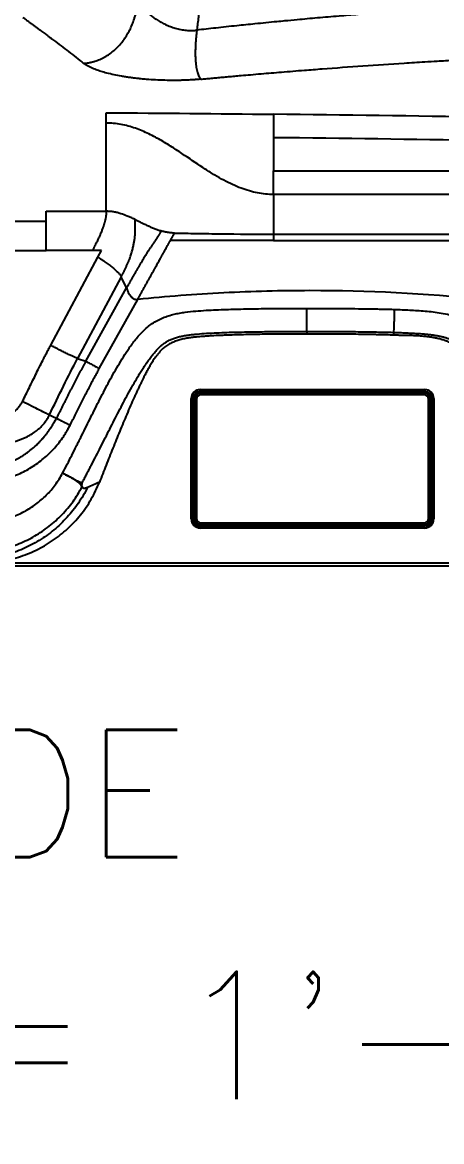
# Model space of a CAD drawing. Extents: x 526 to 610, y 679 to 808.
# Drawn here: x 575.05 to 588.22, y 678.8 to 713.94 of the extents above; entities that cross this region are included whole.
import ezdxf
from ezdxf.enums import TextEntityAlignment as Align

# ---------------------------------------------------------------- set-up
doc = ezdxf.new("R2010")
doc.units = 0
doc.header["$MEASUREMENT"] = 0
doc.layers.add('1', color=4, linetype='Continuous')
doc.layers.add('DIM', color=3, linetype='Continuous')
doc.styles.add('SIMPLEX', font='simplex')

# ---------------------------------------------------------------- blocks, each defined once
blk = doc.blocks.new('1818201-33')
at = {"layer": '1', "color": 3, "linetype": 'Continuous', "lineweight": 25}
for p, q in [((-3.522, 2.176), (-3.522, 2.097)), ((-3.522, 2.176), (3.522, 2.176)), ((-3.522, 2.17), (3.522, 2.17)), ((3.522, 2.168), (-3.522, 2.168)), ((-3.522, 2.111), (3.522, 2.111)), ((3.522, 2.176), (3.522, 2.097)), ((-3.81, 1.887), (-3.732, 1.887)), ((-3.81, -1.887), (-3.81, 1.887)), ((-3.805, -1.887), (-3.805, 1.887)), ((-3.802, 1.887), (-3.802, -1.887)), ((-3.746, -1.887), (-3.746, 1.887)), ((-3.732, 1.887), (-3.732, -1.887)), ((-3.697, 1.887), (-3.713, 1.887)), ((-3.713, -1.888), (-3.713, 1.887)), ((-3.698, 1.887), (-3.698, -1.888)), ((-3.697, -1.888), (-3.697, 1.887)), ((-3.643, 1.872), (-3.643, -1.872)), ((3.522, 2.097), (-3.522, 2.097)), ((-3.522, 2.078), (3.522, 2.078)), ((-3.522, 2.078), (-3.522, 2.062)), ((3.522, 2.063), (-3.522, 2.063)), ((-3.522, 2.062), (3.522, 2.062)), ((3.507, 2.008), (-3.507, 2.008)), ((3.522, 2.078), (3.522, 2.062)), ((3.643, -1.872), (3.643, 1.872)), ((3.713, 1.887), (3.697, 1.887)), ((3.697, 1.887), (3.697, -1.888)), ((3.698, -1.888), (3.698, 1.887)), ((3.713, 1.887), (3.713, -1.888)), ((3.732, -1.887), (3.732, 1.887)), ((3.81, 1.887), (3.732, 1.887)), ((3.746, 1.887), (3.746, -1.887)), ((3.802, -1.887), (3.802, 1.887)), ((3.805, 1.887), (3.805, -1.887)), ((3.81, 1.887), (3.81, -1.887)), ((3.81, 0), (3.732, 0)), ((-3.81, -1.887), (-3.732, -1.887)), ((-3.697, -1.888), (-3.713, -1.888)), ((-3.522, -2.063), (-3.522, -2.078)), ((-3.522, -2.063), (3.522, -2.063)), ((3.522, -2.063), (-3.522, -2.063)), ((3.522, -2.078), (-3.522, -2.078)), ((-3.522, -2.176), (-3.522, -2.097)), ((-3.522, -2.097), (3.522, -2.097)), ((-3.507, -2.008), (3.507, -2.008)), ((3.522, -2.063), (3.522, -2.078)), ((3.522, -2.176), (3.522, -2.097)), ((3.713, -1.888), (3.697, -1.888)), ((3.81, -1.887), (3.732, -1.887)), ((3.522, -2.111), (-3.522, -2.111)), ((-3.522, -2.168), (3.522, -2.168)), ((3.522, -2.17), (-3.522, -2.17)), ((3.522, -2.176), (-3.522, -2.176))]:
    blk.add_line(p, q, dxfattribs=at)
for centre, radius, start, end in [((-3.522, 1.887), 0.288, 90, 180), ((-3.522, 1.887), 0.283, 90, 180), ((-3.522, 1.887), 0.281, 90, 180), ((-3.522, 1.887), 0.224, 90, 180), ((3.522, 1.887), 0.288, 0, 90), ((3.522, 1.887), 0.283, 0, 90), ((3.522, 1.887), 0.281, 0, 90), ((3.522, 1.887), 0.224, 0, 90), ((-3.522, 1.887), 0.21, 90, 180), ((-3.522, 1.887), 0.191, 90, 180), ((-3.522, 1.887), 0.176, 90, 180), ((-3.522, 1.887), 0.175, 90, 180), ((-3.507, 1.872), 0.136, 90, 180), ((3.507, 1.872), 0.136, 0, 90), ((3.522, 1.887), 0.21, 0, 90), ((3.522, 1.887), 0.191, 0, 90), ((3.522, 1.887), 0.176, 0, 90), ((3.522, 1.887), 0.175, 0, 90), ((-3.522, -1.887), 0.288, 180, 270), ((-3.522, -1.887), 0.283, 180, 270), ((-3.522, -1.887), 0.281, 180, 270), ((-3.522, -1.887), 0.224, 180, 270), ((-3.522, -1.887), 0.21, 180, 270), ((-3.522, -1.888), 0.191, 180, 270), ((-3.522, -1.888), 0.176, 180, 270), ((-3.522, -1.888), 0.175, 180, 270), ((-3.507, -1.872), 0.136, 180, 270), ((3.507, -1.872), 0.136, 270, 0), ((3.522, -1.887), 0.21, 270, 0), ((3.522, -1.887), 0.224, 270, 0), ((3.522, -1.887), 0.281, 270, 0), ((3.522, -1.887), 0.283, 270, 0), ((3.522, -1.887), 0.288, 270, 0), ((3.522, -1.888), 0.191, 270, 0), ((3.522, -1.888), 0.176, 270, 0), ((3.522, -1.888), 0.175, 270, 0)]:
    blk.add_arc(centre, radius, start, end, dxfattribs=at)
blk = doc.blocks.new('JETSETTER LX')
at = {"layer": '1', "color": 3, "linetype": 'Continuous', "lineweight": 25}
for p, q in [((56.817, 13.454), (56.817, 12.405)), ((56.817, 12.405), (69.873, 12.405)), ((56.817, 11.661), (56.817, 10.413)), ((69.975, 11.661), (56.817, 11.661)), ((56.817, 10.22), (53.579, 10.22)), ((56.817, 10.413), (56.817, 10.22)), ((56.817, 10.413), (63.468, 10.413)), ((56.817, 10.22), (62.343, 10.22)), ((51.124, 9.897), (49.673, 9.898)), ((51.408, 9.897), (51.124, 9.897)), ((51.299, 9.694), (51.408, 9.897)), ((49.816, 6.926), (51.299, 9.694)), ((52.034, 9.077), (50.661, 6.512)), ((52.199, 8.728), (52.034, 9.077)), ((50.919, 6.426), (52.199, 8.728)), ((51.342, 6.191), (52.549, 8.365)), ((57.858, 7.36), (57.858, 7.279)), ((60.598, 7.33), (60.581, 7.243)), ((50.661, 6.512), (50.919, 6.426)), ((48.927, 5.148), (48.932, 5.159)), ((47.621, 0.098), (68.345, 0.098))]:
    blk.add_line(p, q, dxfattribs=at)
at = {"layer": '1', "color": 4, "linetype": 'Continuous', "lineweight": 25}
blk.add_line((42.059, 0), (81.118, 0), dxfattribs=at)
at = {"layer": '1', "color": 3, "linetype": 'Continuous', "lineweight": 25, "flags": 128}
blk.add_lwpolyline([(49.776, 4.739), (49.885, 4.687), (49.994, 4.634)], dxfattribs=at)
at = {"layer": '1', "color": 3, "linetype": 'Continuous', "lineweight": 25}
for points, knots in [([(54.64, 34.607), (54.643, 34.571), (54.65, 34.498), (54.661, 34.388), (54.671, 34.278), (54.681, 34.168), (54.691, 34.058), (54.7, 33.949), (54.71, 33.839), (54.719, 33.729), (54.729, 33.619), (54.738, 33.509), (54.747, 33.399), (54.756, 33.289), (54.765, 33.179), (54.773, 33.069), (54.782, 32.959), (54.79, 32.848), (54.798, 32.738), (54.806, 32.628), (54.814, 32.518), (54.832, 32.26), (54.859, 31.854), (54.892, 31.3), (54.921, 30.744), (54.955, 30.002), (54.988, 29.07), (55.012, 27.947), (55.02, 26.82), (55.013, 25.69), (54.99, 24.56), (54.952, 23.433), (54.898, 22.309), (54.848, 21.493), (54.812, 20.98), (54.796, 20.769), (54.78, 20.558), (54.764, 20.347), (54.747, 20.137), (54.73, 19.927), (54.712, 19.717), (54.693, 19.508), (54.674, 19.299), (54.655, 19.09), (54.635, 18.882), (54.614, 18.674), (54.593, 18.466), (54.571, 18.259), (54.549, 18.052), (54.527, 17.846), (54.503, 17.64), (54.48, 17.434), (54.456, 17.229), (54.431, 17.024), (54.414, 16.888), (54.406, 16.82)], [0, 0, 0, 0, 0.006261, 0.01252, 0.018775, 0.025027, 0.031277, 0.037523, 0.043766, 0.050007, 0.056244, 0.062478, 0.06871, 0.074939, 0.081164, 0.087387, 0.093607, 0.099824, 0.106038, 0.112249, 0.118458, 0.124663, 0.155802, 0.186906, 0.217976, 0.249014, 0.31131, 0.373597, 0.436226, 0.498958, 0.561724, 0.624491, 0.687269, 0.750074, 0.761991, 0.773906, 0.785819, 0.79773, 0.809639, 0.821546, 0.833451, 0.845355, 0.857258, 0.869159, 0.881059, 0.892957, 0.904855, 0.916751, 0.928646, 0.940541, 0.952434, 0.964327, 0.976218, 0.988109, 1, 1, 1, 1]), ([(50.85, 15.777), (50.858, 15.778), (50.875, 15.779), (50.9, 15.782), (50.925, 15.784), (50.95, 15.787), (50.975, 15.791), (51, 15.795), (51.025, 15.799), (51.05, 15.804), (51.075, 15.81), (51.099, 15.815), (51.124, 15.821), (51.149, 15.828), (51.174, 15.835), (51.218, 15.848), (51.28, 15.869), (51.361, 15.901), (51.442, 15.938), (51.544, 15.992), (51.668, 16.07), (51.804, 16.176), (51.931, 16.297), (52.045, 16.426), (52.15, 16.568), (52.241, 16.713), (52.324, 16.871), (52.381, 17.003), (52.424, 17.119), (52.455, 17.211), (52.481, 17.3), (52.503, 17.384), (52.52, 17.458), (52.535, 17.533), (52.547, 17.604), (52.557, 17.671), (52.562, 17.714), (52.564, 17.735)], [0, 0, 0, 0, 0.008749, 0.017526, 0.026329, 0.03516, 0.044019, 0.052905, 0.06182, 0.070762, 0.079733, 0.088733, 0.097761, 0.106818, 0.115904, 0.125019, 0.155372, 0.186317, 0.217864, 0.250024, 0.310834, 0.374999, 0.435373, 0.499984, 0.559563, 0.624975, 0.68232, 0.749971, 0.777341, 0.812478, 0.851652, 0.874985, 0.903465, 0.930201, 0.955198, 0.978462, 1, 1, 1, 1]), ([(52.564, 17.735), (52.566, 17.731), (52.569, 17.725), (52.574, 17.714), (52.579, 17.704), (52.585, 17.693), (52.592, 17.682), (52.603, 17.663), (52.62, 17.636), (52.644, 17.602), (52.672, 17.566), (52.712, 17.517), (52.758, 17.466), (52.81, 17.414), (52.865, 17.363), (52.94, 17.297), (53.042, 17.218), (53.156, 17.141), (53.281, 17.066), (53.421, 16.995), (53.571, 16.933), (53.705, 16.888), (53.814, 16.859), (53.899, 16.841), (53.985, 16.827), (54.071, 16.817), (54.157, 16.811), (54.225, 16.81), (54.275, 16.811), (54.308, 16.812), (54.34, 16.814), (54.373, 16.817), (54.395, 16.819), (54.406, 16.82)], [0, 0, 0, 0, 0.010054, 0.020255, 0.030601, 0.041095, 0.051736, 0.062524, 0.092896, 0.125042, 0.154912, 0.187556, 0.250066, 0.281329, 0.31259, 0.375092, 0.437593, 0.500086, 0.562573, 0.625056, 0.689707, 0.749992, 0.781569, 0.812489, 0.843791, 0.874984, 0.90608, 0.937484, 0.949769, 0.962161, 0.974661, 0.987273, 1, 1, 1, 1]), ([(64.674, 17.676), (64.606, 17.672), (64.47, 17.664), (64.261, 17.651), (64.046, 17.638), (63.825, 17.625), (63.597, 17.611), (63.254, 17.589), (62.741, 17.555), (62.044, 17.508), (61.366, 17.459), (60.704, 17.41), (60.103, 17.363), (59.473, 17.312), (58.846, 17.259), (58.207, 17.204), (57.638, 17.152), (57.215, 17.113), (56.773, 17.07), (56.271, 17.021), (55.738, 16.966), (55.329, 16.923), (55.007, 16.888), (54.702, 16.854), (54.503, 16.832), (54.406, 16.82)], [0, 0, 0, 0, 0.019264, 0.039156, 0.059675, 0.080824, 0.102601, 0.125008, 0.179141, 0.250017, 0.325657, 0.375027, 0.44177, 0.500034, 0.558694, 0.625035, 0.687531, 0.72614, 0.750024, 0.818282, 0.875007, 0.908507, 0.940505, 0.971002, 1, 1, 1, 1]), ([(48.937, 17.221), (48.972, 17.196), (49.04, 17.147), (49.138, 17.077), (49.23, 17.01), (49.317, 16.947), (49.397, 16.888), (49.472, 16.833), (49.54, 16.782), (49.603, 16.735), (49.66, 16.693), (49.712, 16.654), (49.758, 16.62), (49.798, 16.59), (49.832, 16.564), (49.861, 16.542), (49.884, 16.525), (49.977, 16.455), (50.141, 16.329), (50.379, 16.147), (50.615, 15.963), (50.771, 15.839), (50.85, 15.777)], [0, 0, 0, 0, 0.053624, 0.104246, 0.151874, 0.196517, 0.238181, 0.276872, 0.312593, 0.345348, 0.37514, 0.401971, 0.425841, 0.446753, 0.464706, 0.479701, 0.491739, 0.50082, 0.625719, 0.750549, 0.87531, 1, 1, 1, 1]), ([(54.406, 16.82), (54.405, 16.811), (54.403, 16.793), (54.399, 16.765), (54.396, 16.736), (54.393, 16.707), (54.39, 16.677), (54.387, 16.647), (54.384, 16.616), (54.381, 16.584), (54.376, 16.525), (54.368, 16.428), (54.361, 16.293), (54.358, 16.167), (54.358, 16.049), (54.36, 15.946), (54.367, 15.84), (54.376, 15.744), (54.389, 15.652), (54.404, 15.569), (54.424, 15.493), (54.446, 15.426), (54.467, 15.38), (54.482, 15.351), (54.492, 15.335), (54.502, 15.319), (54.512, 15.305), (54.523, 15.292), (54.53, 15.284), (54.534, 15.28)], [0, 0, 0, 0, 0.0124863, 0.0253184, 0.0384985, 0.0520285, 0.0659102, 0.0801454, 0.0947356, 0.1096822, 0.1249866, 0.1790027, 0.2499682, 0.3258382, 0.374962, 0.4412125, 0.4999552, 0.5646599, 0.6249571, 0.6890088, 0.7499624, 0.8136395, 0.8749689, 0.8963133, 0.9174588, 0.9384028, 0.9591424, 0.9796755, 1, 1, 1, 1]), ([(54.534, 15.28), (54.587, 15.285), (54.696, 15.295), (54.863, 15.311), (55.037, 15.327), (55.217, 15.344), (55.404, 15.361), (55.597, 15.378), (55.827, 15.398), (56.105, 15.423), (56.527, 15.459), (57.092, 15.507), (57.729, 15.558), (58.582, 15.625), (59.624, 15.701), (60.7, 15.773), (61.48, 15.821), (61.913, 15.847), (62.366, 15.873), (62.887, 15.902), (63.438, 15.93), (63.865, 15.952), (64.2, 15.968), (64.522, 15.983), (64.733, 15.992), (64.836, 15.997)], [0, 0, 0, 0, 0.015947, 0.032533, 0.04976, 0.067625, 0.08613, 0.105274, 0.125056, 0.154187, 0.187576, 0.250091, 0.320763, 0.375102, 0.50009, 0.625062, 0.687546, 0.725375, 0.750029, 0.817922, 0.875002, 0.90818, 0.940072, 0.970679, 1, 1, 1, 1]), ([(54.534, 15.28), (54.525, 15.279), (54.508, 15.278), (54.481, 15.275), (54.453, 15.273), (54.424, 15.27), (54.393, 15.268), (54.362, 15.266), (54.329, 15.263), (54.295, 15.261), (54.251, 15.258), (54.193, 15.255), (54.111, 15.251), (54.038, 15.248), (53.939, 15.245), (53.831, 15.242), (53.638, 15.241), (53.4, 15.243), (53.111, 15.254), (52.864, 15.271), (52.679, 15.287), (52.541, 15.301), (52.417, 15.316), (52.289, 15.333), (52.165, 15.351), (52.002, 15.378), (51.8, 15.418), (51.586, 15.468), (51.398, 15.522), (51.228, 15.579), (51.093, 15.634), (51.002, 15.68), (50.954, 15.707), (50.926, 15.724), (50.904, 15.738), (50.884, 15.752), (50.866, 15.765), (50.855, 15.773), (50.85, 15.777)], [0, 0, 0, 0, 0.0059805, 0.0121998, 0.0186579, 0.0253547, 0.0322902, 0.0394644, 0.0468771, 0.0545284, 0.0624182, 0.0765228, 0.0935662, 0.1168209, 0.1247081, 0.1581669, 0.1870332, 0.249445, 0.3119658, 0.3745519, 0.412375, 0.4371671, 0.4702341, 0.4997493, 0.5291213, 0.5622631, 0.6247284, 0.6922986, 0.7497538, 0.8058852, 0.874875, 0.9164742, 0.9374387, 0.9511179, 0.9642136, 0.9767259, 0.9886547, 1, 1, 1, 1]), ([(56.817, 14.179), (56.817, 14.177), (56.817, 14.174), (56.817, 14.169), (56.817, 14.163), (56.817, 14.157), (56.817, 14.15), (56.817, 14.143), (56.817, 14.135), (56.817, 14.127), (56.817, 14.118), (56.817, 14.108), (56.817, 14.098), (56.817, 14.087), (56.817, 14.076), (56.817, 14.064), (56.817, 14.051), (56.817, 14.038), (56.817, 14.024), (56.817, 14.01), (56.817, 13.995), (56.817, 13.979), (56.817, 13.963), (56.817, 13.947), (56.817, 13.929), (56.817, 13.904), (56.817, 13.867), (56.817, 13.817), (56.817, 13.759), (56.817, 13.706), (56.817, 13.661), (56.817, 13.626), (56.817, 13.591), (56.817, 13.556), (56.817, 13.522), (56.817, 13.488), (56.817, 13.465), (56.817, 13.454)], [0, 0, 0, 0, 0.018082, 0.036425, 0.055029, 0.073893, 0.093015, 0.112392, 0.132023, 0.151905, 0.172033, 0.192406, 0.213018, 0.233865, 0.254941, 0.276242, 0.297761, 0.319491, 0.341426, 0.363559, 0.38588, 0.408382, 0.431056, 0.453892, 0.476881, 0.500012, 0.554079, 0.613961, 0.679395, 0.749997, 0.786896, 0.823457, 0.859644, 0.895422, 0.93076, 0.965628, 1, 1, 1, 1]), ([(56.817, 11.661), (56.649, 11.661), (56.313, 11.694), (55.8, 11.841), (55.352, 12.047), (55.068, 12.209), (54.874, 12.326), (54.774, 12.388), (54.467, 12.587), (54.251, 12.735), (53.91, 12.966), (53.676, 13.122), (53.304, 13.353), (52.907, 13.568), (52.623, 13.688), (52.331, 13.789), (52.18, 13.83), (51.949, 13.872), (51.872, 13.883), (51.716, 13.898), (51.637, 13.902), (51.559, 13.903)], [0, 0, 0, 0, 0.125, 0.25, 0.375, 0.4375, 0.4375, 0.5, 0.5, 0.625, 0.625, 0.6875, 0.75, 0.8125, 0.875, 0.875, 0.9375, 0.9375, 0.96875, 0.96875, 1, 1, 1, 1]), ([(56.817, 11.661), (56.817, 11.672), (56.817, 11.699), (56.817, 11.784), (56.817, 11.841), (56.817, 11.976), (56.817, 12.055), (56.817, 12.224), (56.817, 12.315), (56.817, 12.405)], [0, 0, 0, 0, 0.25, 0.25, 0.5, 0.5, 0.75, 0.75, 1, 1, 1, 1]), ([(49.673, 10.81), (49.673, 10.813), (49.673, 10.816), (49.673, 10.823), (49.673, 10.827), (49.673, 10.837), (49.673, 10.844), (49.673, 10.864), (49.673, 10.878), (49.673, 10.918), (49.673, 10.946), (49.673, 11.027), (49.673, 11.081), (49.673, 11.136)], [0, 0, 0, 0, 0.03125, 0.03125, 0.0625, 0.0625, 0.125, 0.125, 0.25, 0.25, 0.5, 0.5, 1, 1, 1, 1]), ([(49.673, 11.136), (49.987, 11.135), (50.302, 11.135), (50.773, 11.134), (50.93, 11.134), (51.166, 11.134), (51.245, 11.133), (51.402, 11.133), (51.48, 11.133), (51.559, 11.133)], [0, 0, 0, 0, 0.5, 0.5, 0.75, 0.75, 0.875, 0.875, 1, 1, 1, 1]), ([(51.559, 11.133), (51.559, 11.126), (51.559, 11.112), (51.558, 11.083), (51.556, 11.046), (51.553, 11.003), (51.548, 10.966), (51.544, 10.937), (51.539, 10.907), (51.533, 10.877), (51.525, 10.844), (51.518, 10.818), (51.509, 10.789), (51.501, 10.761), (51.492, 10.735), (51.485, 10.711), (51.476, 10.682), (51.465, 10.649), (51.451, 10.609), (51.436, 10.567), (51.418, 10.521), (51.398, 10.471), (51.377, 10.42), (51.355, 10.37), (51.334, 10.322), (51.311, 10.271), (51.286, 10.217), (51.258, 10.158), (51.227, 10.095), (51.199, 10.04), (51.176, 9.996), (51.159, 9.963), (51.142, 9.93), (51.13, 9.908), (51.124, 9.897)], [0, 0, 0, 0, 0.031904, 0.064288, 0.128099, 0.196491, 0.254225, 0.28618, 0.314447, 0.372718, 0.40296, 0.433181, 0.466189, 0.500057, 0.524168, 0.546426, 0.56689, 0.598165, 0.627414, 0.657323, 0.686691, 0.71811, 0.750105, 0.774769, 0.799953, 0.825797, 0.85225, 0.879344, 0.910002, 0.940751, 0.955244, 0.969949, 0.984869, 1, 1, 1, 1]), ([(52.468, 10.874), (52.456, 10.879), (52.432, 10.891), (52.386, 10.912), (52.316, 10.944), (52.191, 10.997), (52.049, 11.049), (51.923, 11.085), (51.848, 11.102), (51.792, 11.112), (51.736, 11.121), (51.686, 11.127), (51.64, 11.13), (51.6, 11.132), (51.573, 11.133), (51.559, 11.133)], [0, 0, 0, 0, 0.042364, 0.084757, 0.158633, 0.283591, 0.511801, 0.634816, 0.694597, 0.7536, 0.813588, 0.873442, 0.913617, 0.955813, 1, 1, 1, 1]), ([(49.673, 9.898), (49.673, 9.905), (49.673, 9.918), (49.673, 9.938), (49.673, 9.957), (49.673, 9.977), (49.673, 9.997), (49.673, 10.016), (49.673, 10.036), (49.673, 10.055), (49.673, 10.074), (49.673, 10.093), (49.673, 10.112), (49.673, 10.13), (49.673, 10.149), (49.673, 10.167), (49.673, 10.185), (49.673, 10.203), (49.673, 10.22), (49.673, 10.238), (49.673, 10.255), (49.673, 10.272), (49.673, 10.288), (49.673, 10.305), (49.673, 10.321), (49.673, 10.337), (49.673, 10.352), (49.673, 10.368), (49.673, 10.383), (49.673, 10.397), (49.673, 10.412), (49.673, 10.426), (49.673, 10.44), (49.673, 10.453), (49.673, 10.467), (49.673, 10.48), (49.673, 10.492), (49.673, 10.505), (49.673, 10.517), (49.673, 10.528), (49.673, 10.54), (49.673, 10.551), (49.673, 10.562), (49.673, 10.573), (49.673, 10.583), (49.673, 10.593), (49.673, 10.603), (49.673, 10.612), (49.673, 10.621), (49.673, 10.63), (49.673, 10.639), (49.673, 10.647), (49.673, 10.655), (49.673, 10.663), (49.673, 10.671), (49.673, 10.678), (49.673, 10.685), (49.673, 10.692), (49.673, 10.699), (49.673, 10.705), (49.673, 10.711), (49.673, 10.717), (49.673, 10.723), (49.673, 10.728), (49.673, 10.734), (49.673, 10.739), (49.673, 10.744), (49.673, 10.749), (49.673, 10.753), (49.673, 10.758), (49.673, 10.762), (49.673, 10.766), (49.673, 10.77), (49.673, 10.774), (49.673, 10.777), (49.673, 10.781), (49.673, 10.784), (49.673, 10.787), (49.673, 10.79), (49.673, 10.793), (49.673, 10.796), (49.673, 10.798), (49.673, 10.801), (49.673, 10.803), (49.673, 10.805), (49.673, 10.808), (49.673, 10.809), (49.673, 10.81)], [0, 0, 0, 0, 0.015938, 0.031859, 0.047757, 0.063629, 0.079469, 0.095274, 0.11104, 0.126761, 0.142434, 0.158055, 0.17362, 0.189123, 0.204563, 0.219934, 0.235232, 0.250454, 0.265597, 0.280656, 0.295629, 0.310511, 0.325299, 0.339991, 0.354583, 0.369071, 0.383454, 0.397728, 0.41189, 0.425939, 0.439871, 0.453684, 0.467375, 0.480944, 0.494387, 0.507703, 0.520889, 0.533945, 0.546868, 0.559658, 0.572311, 0.584828, 0.597207, 0.609447, 0.621546, 0.633504, 0.645321, 0.656994, 0.668525, 0.679911, 0.691152, 0.702249, 0.7132, 0.724006, 0.734665, 0.745179, 0.755546, 0.765768, 0.775843, 0.785772, 0.795555, 0.805192, 0.814684, 0.82403, 0.833231, 0.842288, 0.8512, 0.859969, 0.868594, 0.877077, 0.885417, 0.893615, 0.901672, 0.909588, 0.917364, 0.925001, 0.932499, 0.939859, 0.947082, 0.954168, 0.961117, 0.967932, 0.974612, 0.981158, 0.987571, 0.993851, 1, 1, 1, 1]), ([(52.034, 9.077), (52.037, 9.083), (52.044, 9.096), (52.054, 9.116), (52.065, 9.136), (52.075, 9.156), (52.085, 9.175), (52.095, 9.195), (52.104, 9.215), (52.114, 9.235), (52.134, 9.276), (52.164, 9.339), (52.202, 9.422), (52.237, 9.502), (52.269, 9.578), (52.297, 9.651), (52.322, 9.72), (52.344, 9.787), (52.371, 9.879), (52.395, 9.967), (52.414, 10.049), (52.427, 10.107), (52.438, 10.161), (52.446, 10.209), (52.453, 10.252), (52.458, 10.294), (52.462, 10.335), (52.466, 10.377), (52.469, 10.418), (52.471, 10.46), (52.472, 10.501), (52.473, 10.543), (52.474, 10.575), (52.473, 10.601), (52.473, 10.624), (52.473, 10.65), (52.472, 10.678), (52.472, 10.706), (52.471, 10.734), (52.47, 10.76), (52.47, 10.782), (52.469, 10.804), (52.469, 10.826), (52.468, 10.849), (52.468, 10.866), (52.468, 10.874)], [0, 0, 0, 0, 0.006403, 0.01281, 0.01922, 0.025634, 0.032051, 0.038472, 0.044896, 0.051324, 0.057756, 0.085523, 0.113213, 0.140011, 0.166653, 0.19266, 0.218313, 0.243326, 0.272461, 0.331085, 0.361196, 0.390621, 0.419703, 0.447154, 0.471609, 0.497255, 0.52413, 0.552259, 0.581666, 0.612377, 0.644406, 0.677765, 0.712454, 0.725564, 0.746479, 0.772683, 0.795074, 0.825024, 0.855017, 0.877993, 0.902738, 0.924778, 0.945451, 0.973718, 1, 1, 1, 1]), ([(52.468, 10.874), (52.482, 10.867), (52.512, 10.853), (52.556, 10.831), (52.604, 10.808), (52.666, 10.777), (52.751, 10.736), (52.838, 10.695), (52.912, 10.661), (52.965, 10.637), (53.019, 10.614), (53.074, 10.591), (53.13, 10.57), (53.184, 10.55), (53.236, 10.532), (53.27, 10.522), (53.287, 10.517)], [0, 0, 0, 0, 0.052779, 0.108655, 0.167635, 0.229717, 0.342691, 0.484945, 0.550686, 0.616421, 0.681845, 0.7475, 0.815978, 0.880868, 0.942198, 1, 1, 1, 1]), ([(53.287, 10.517), (53.284, 10.512), (53.278, 10.501), (53.269, 10.485), (53.26, 10.47), (53.25, 10.453), (53.24, 10.436), (53.227, 10.415), (53.212, 10.391), (53.194, 10.361), (53.177, 10.335), (53.165, 10.316), (53.152, 10.297), (53.14, 10.278), (53.123, 10.252), (53.107, 10.228), (53.086, 10.198), (53.066, 10.168), (53.037, 10.124), (52.996, 10.062), (52.948, 9.989), (52.907, 9.925), (52.873, 9.873), (52.842, 9.823), (52.795, 9.749), (52.747, 9.671), (52.689, 9.576), (52.643, 9.5), (52.595, 9.42), (52.546, 9.337), (52.503, 9.264), (52.469, 9.204), (52.431, 9.139), (52.383, 9.056), (52.342, 8.984), (52.32, 8.944), (52.314, 8.934), (52.308, 8.923), (52.303, 8.913), (52.296, 8.901), (52.283, 8.878), (52.263, 8.842), (52.242, 8.805), (52.226, 8.777), (52.217, 8.761), (52.21, 8.747), (52.205, 8.738), (52.201, 8.732), (52.199, 8.729), (52.199, 8.728)], [0, 0, 0, 0, 0.018687, 0.037754, 0.05721, 0.077066, 0.099493, 0.121674, 0.153572, 0.193831, 0.233946, 0.249303, 0.264474, 0.302809, 0.317986, 0.353046, 0.383748, 0.414108, 0.44382, 0.509523, 0.573368, 0.607192, 0.631893, 0.666585, 0.68756, 0.741132, 0.767525, 0.793903, 0.819626, 0.844307, 0.868535, 0.880659, 0.892911, 0.920529, 0.944461, 0.946775, 0.94985, 0.952428, 0.954571, 0.957323, 0.961066, 0.971784, 0.983682, 0.988167, 0.992399, 0.995424, 0.997864, 0.999284, 1, 1, 1, 1]), ([(52.549, 8.365), (52.553, 8.373), (52.562, 8.388), (52.575, 8.412), (52.588, 8.435), (52.6, 8.458), (52.618, 8.489), (52.64, 8.528), (52.666, 8.575), (52.692, 8.622), (52.726, 8.683), (52.769, 8.762), (52.821, 8.855), (52.872, 8.947), (52.922, 9.036), (52.987, 9.154), (53.049, 9.266), (53.106, 9.368), (53.147, 9.441), (53.185, 9.51), (53.221, 9.575), (53.253, 9.633), (53.277, 9.676), (53.295, 9.708), (53.311, 9.736), (53.339, 9.787), (53.38, 9.86), (53.422, 9.936), (53.454, 9.994), (53.477, 10.036), (53.495, 10.068), (53.508, 10.092), (53.517, 10.109), (53.525, 10.122), (53.532, 10.134), (53.538, 10.147), (53.545, 10.159), (53.552, 10.171), (53.558, 10.182), (53.564, 10.192), (53.569, 10.202), (53.575, 10.212), (53.578, 10.217), (53.579, 10.22)], [0, 0, 0, 0, 0.007344, 0.01463, 0.021862, 0.029042, 0.036171, 0.050816, 0.06659, 0.08064, 0.094983, 0.125006, 0.156366, 0.187031, 0.217933, 0.249997, 0.314822, 0.347457, 0.377961, 0.410205, 0.442947, 0.473702, 0.499956, 0.512253, 0.528555, 0.548884, 0.604843, 0.670815, 0.715841, 0.749974, 0.785382, 0.811581, 0.827909, 0.844217, 0.857184, 0.874986, 0.893074, 0.910457, 0.927279, 0.943115, 0.962523, 0.981485, 1, 1, 1, 1]), ([(53.706, 10.448), (53.699, 10.448), (53.685, 10.449), (53.66, 10.45), (53.63, 10.451), (53.585, 10.455), (53.538, 10.461), (53.491, 10.468), (53.457, 10.475), (53.421, 10.482), (53.38, 10.491), (53.335, 10.503), (53.303, 10.512), (53.287, 10.517)], [0, 0, 0, 0, 0.045909, 0.103767, 0.173534, 0.255163, 0.420401, 0.511625, 0.584851, 0.670257, 0.767865, 0.877746, 1, 1, 1, 1]), ([(53.579, 10.22), (53.581, 10.224), (53.586, 10.232), (53.592, 10.244), (53.6, 10.257), (53.607, 10.27), (53.613, 10.281), (53.619, 10.292), (53.627, 10.306), (53.639, 10.328), (53.652, 10.351), (53.663, 10.371), (53.672, 10.386), (53.679, 10.399), (53.687, 10.413), (53.696, 10.43), (53.702, 10.442), (53.706, 10.448)], [0, 0, 0, 0, 0.0581093, 0.1189897, 0.1826397, 0.2490607, 0.2985985, 0.3412941, 0.3985818, 0.4999905, 0.6220372, 0.7056368, 0.7509271, 0.8059357, 0.8622108, 0.9240802, 1, 1, 1, 1]), ([(53.706, 10.448), (53.815, 10.446), (53.928, 10.444), (54.16, 10.441), (54.28, 10.439), (54.648, 10.433), (54.905, 10.429), (55.698, 10.418), (56.258, 10.413), (56.817, 10.413)], [0, 0, 0, 0, 0.125, 0.125, 0.25, 0.25, 0.5, 0.5, 1, 1, 1, 1]), ([(51.299, 9.694), (51.305, 9.69), (51.317, 9.683), (51.334, 9.672), (51.351, 9.661), (51.373, 9.647), (51.401, 9.628), (51.434, 9.606), (51.467, 9.584), (51.51, 9.554), (51.584, 9.502), (51.682, 9.429), (51.77, 9.358), (51.833, 9.304), (51.875, 9.265), (51.914, 9.228), (51.948, 9.193), (51.977, 9.16), (51.996, 9.136), (52.008, 9.119), (52.015, 9.109), (52.022, 9.098), (52.028, 9.087), (52.032, 9.08), (52.034, 9.077)], [0, 0, 0, 0, 0.016098, 0.031893, 0.047369, 0.062524, 0.093689, 0.125044, 0.155974, 0.187563, 0.25007, 0.374985, 0.499906, 0.561068, 0.624922, 0.685582, 0.749939, 0.810204, 0.874956, 0.896221, 0.919333, 0.944317, 0.971197, 1, 1, 1, 1]), ([(52.199, 8.728), (52.199, 8.727), (52.2, 8.725), (52.202, 8.721), (52.203, 8.717), (52.205, 8.712), (52.207, 8.707), (52.208, 8.702), (52.211, 8.694), (52.214, 8.685), (52.218, 8.673), (52.222, 8.66), (52.229, 8.642), (52.239, 8.616), (52.258, 8.574), (52.282, 8.53), (52.313, 8.487), (52.339, 8.456), (52.367, 8.428), (52.398, 8.404), (52.431, 8.384), (52.461, 8.373), (52.484, 8.368), (52.499, 8.365), (52.516, 8.364), (52.532, 8.364), (52.543, 8.364), (52.549, 8.365)], [0, 0, 0, 0, 0.014443, 0.029542, 0.045309, 0.061753, 0.078884, 0.096708, 0.115234, 0.1444, 0.177221, 0.205851, 0.241847, 0.30854, 0.376594, 0.513279, 0.583577, 0.645402, 0.710323, 0.768078, 0.827206, 0.88242, 0.905529, 0.928727, 0.952131, 0.975851, 1, 1, 1, 1]), ([(63.375, 8.366), (61.576, 8.549), (59.768, 8.64), (57.057, 8.64), (55.25, 8.594), (53.448, 8.456), (52.549, 8.365)], [0, 0, 0, 0, 0.5, 0.5, 0.75, 1, 1, 1, 1]), ([(50.191, 2.911), (50.239, 3.004), (50.287, 3.097), (50.383, 3.282), (50.431, 3.375), (50.525, 3.562), (50.573, 3.656), (50.644, 3.797), (50.667, 3.844), (50.714, 3.938), (50.738, 3.985), (50.808, 4.126), (50.855, 4.22), (50.949, 4.408), (50.995, 4.503), (51.089, 4.691), (51.136, 4.785), (51.231, 4.974), (51.278, 5.069), (51.422, 5.352), (51.519, 5.54), (51.669, 5.822), (51.72, 5.915), (51.824, 6.102), (51.877, 6.195), (51.986, 6.38), (52.042, 6.473), (52.158, 6.656), (52.218, 6.747), (52.344, 6.928), (52.41, 7.018), (52.518, 7.152), (52.555, 7.196), (52.634, 7.284), (52.675, 7.327), (52.761, 7.412), (52.807, 7.454), (52.903, 7.533), (52.953, 7.572), (53.058, 7.643), (53.113, 7.676), (53.226, 7.737), (53.283, 7.764), (53.4, 7.812), (53.459, 7.833), (53.576, 7.87), (53.635, 7.886), (53.752, 7.913), (53.81, 7.925), (53.924, 7.945), (53.981, 7.954), (54.15, 7.978), (54.261, 7.989), (54.48, 8.008), (54.588, 8.016), (54.802, 8.029), (54.908, 8.034), (55.117, 8.043), (55.22, 8.047), (55.427, 8.054), (55.53, 8.057), (55.739, 8.062), (55.844, 8.065), (56.056, 8.069), (56.163, 8.071), (56.375, 8.074), (56.481, 8.076), (56.799, 8.079), (57.011, 8.081), (57.434, 8.083), (57.646, 8.084), (57.858, 8.084)], [0, 0, 0, 0, 0.03125, 0.03125, 0.0625, 0.0625, 0.09375, 0.09375, 0.109375, 0.109375, 0.125, 0.125, 0.15625, 0.15625, 0.1875, 0.1875, 0.21875, 0.21875, 0.25, 0.25, 0.3125, 0.3125, 0.34375, 0.34375, 0.375, 0.375, 0.40625, 0.40625, 0.4375, 0.4375, 0.46875, 0.46875, 0.484375, 0.484375, 0.5, 0.5, 0.515625, 0.515625, 0.53125, 0.53125, 0.546875, 0.546875, 0.5625, 0.5625, 0.578125, 0.578125, 0.59375, 0.59375, 0.609375, 0.609375, 0.625, 0.625, 0.65625, 0.65625, 0.6875, 0.6875, 0.71875, 0.71875, 0.75, 0.75, 0.78125, 0.78125, 0.8125, 0.8125, 0.84375, 0.84375, 0.875, 0.875, 0.9375, 0.9375, 1, 1, 1, 1]), ([(57.858, 8.084), (57.902, 8.084), (58.012, 8.084), (58.238, 8.083), (58.531, 8.082), (58.887, 8.081), (59.276, 8.077), (59.643, 8.073), (59.955, 8.068), (60.191, 8.063), (60.409, 8.058), (60.552, 8.053), (60.622, 8.051)], [0, 0, 0, 0, 0.048236, 0.1196, 0.245389, 0.3652, 0.506235, 0.66761, 0.76396, 0.844912, 0.923778, 1, 1, 1, 1]), ([(57.858, 7.36), (57.858, 7.381), (57.858, 7.416), (57.858, 7.507), (57.858, 7.564), (57.858, 7.693), (57.858, 7.766), (57.858, 7.921), (57.858, 8.002), (57.858, 8.084)], [0, 0, 0, 0, 0.25, 0.25, 0.5, 0.5, 0.75, 0.75, 1, 1, 1, 1]), ([(60.598, 7.33), (60.599, 7.352), (60.6, 7.387), (60.603, 7.478), (60.605, 7.535), (60.609, 7.664), (60.612, 7.736), (60.617, 7.89), (60.619, 7.97), (60.622, 8.051)], [0, 0, 0, 0, 0.25, 0.25, 0.5, 0.5, 0.75, 0.75, 1, 1, 1, 1]), ([(60.622, 8.051), (60.7, 8.049), (60.778, 8.046), (60.935, 8.04), (61.013, 8.036), (61.172, 8.028), (61.252, 8.024), (61.414, 8.013), (61.496, 8.007), (61.661, 7.993), (61.744, 7.985), (61.912, 7.965), (61.997, 7.953), (62.169, 7.923), (62.256, 7.905), (62.432, 7.858), (62.521, 7.829), (62.697, 7.758), (62.784, 7.716), (62.908, 7.642), (62.948, 7.616), (63.026, 7.561), (63.064, 7.532), (63.173, 7.442), (63.24, 7.379), (63.365, 7.249), (63.422, 7.182), (63.531, 7.048), (63.582, 6.981), (63.68, 6.846), (63.727, 6.778), (63.817, 6.64), (63.861, 6.571), (63.947, 6.433), (63.989, 6.363), (64.071, 6.224), (64.111, 6.154), (64.19, 6.014), (64.229, 5.944), (64.344, 5.733), (64.419, 5.592), (64.566, 5.309), (64.638, 5.167), (64.745, 4.954), (64.78, 4.883), (64.851, 4.741), (64.887, 4.67), (64.992, 4.457), (65.063, 4.316), (65.168, 4.104), (65.203, 4.034), (65.273, 3.893), (65.309, 3.823), (65.38, 3.681), (65.415, 3.611), (65.486, 3.47), (65.522, 3.4), (65.594, 3.26), (65.63, 3.19), (65.702, 3.051), (65.738, 2.981), (65.775, 2.911)], [0, 0, 0, 0, 0.03125, 0.03125, 0.0625, 0.0625, 0.09375, 0.09375, 0.125, 0.125, 0.15625, 0.15625, 0.1875, 0.1875, 0.21875, 0.21875, 0.25, 0.25, 0.28125, 0.28125, 0.296875, 0.296875, 0.3125, 0.3125, 0.34375, 0.34375, 0.375, 0.375, 0.40625, 0.40625, 0.4375, 0.4375, 0.46875, 0.46875, 0.5, 0.5, 0.53125, 0.53125, 0.5625, 0.5625, 0.625, 0.625, 0.6875, 0.6875, 0.71875, 0.71875, 0.75, 0.75, 0.8125, 0.8125, 0.84375, 0.84375, 0.875, 0.875, 0.90625, 0.90625, 0.9375, 0.9375, 0.96875, 0.96875, 1, 1, 1, 1]), ([(50.795, 2.595), (50.816, 2.634), (50.857, 2.712), (50.919, 2.828), (50.98, 2.944), (51.041, 3.059), (51.13, 3.23), (51.244, 3.451), (51.387, 3.732), (51.528, 4.01), (51.672, 4.295), (51.812, 4.571), (51.954, 4.849), (52.096, 5.122), (52.245, 5.4), (52.393, 5.668), (52.519, 5.885), (52.62, 6.051), (52.697, 6.173), (52.782, 6.301), (52.867, 6.425), (52.958, 6.549), (53.048, 6.662), (53.136, 6.764), (53.209, 6.841), (53.267, 6.895), (53.312, 6.934), (53.358, 6.971), (53.423, 7.018), (53.51, 7.071), (53.62, 7.122), (53.739, 7.165), (53.859, 7.197), (53.992, 7.225), (54.128, 7.246), (54.273, 7.265), (54.467, 7.284), (54.719, 7.303), (55.03, 7.318), (55.337, 7.33), (55.657, 7.338), (55.975, 7.345), (56.301, 7.35), (56.659, 7.355), (57.05, 7.358), (57.465, 7.36), (57.731, 7.36), (57.858, 7.36)], [0, 0, 0, 0, 0.013759, 0.02741, 0.04096, 0.054413, 0.067772, 0.100956, 0.131633, 0.165856, 0.197886, 0.230719, 0.262115, 0.294887, 0.326398, 0.35998, 0.389893, 0.404397, 0.42059, 0.434669, 0.452108, 0.467512, 0.482336, 0.497061, 0.509263, 0.515435, 0.521558, 0.527742, 0.533896, 0.546425, 0.559227, 0.571565, 0.585766, 0.597737, 0.613763, 0.62836, 0.643351, 0.674425, 0.706736, 0.739974, 0.76987, 0.806188, 0.838986, 0.871035, 0.917544, 0.960506, 1, 1, 1, 1]), ([(57.858, 7.279), (57.787, 7.279), (57.648, 7.279), (57.442, 7.278), (57.244, 7.277), (57.053, 7.276), (56.868, 7.274), (56.547, 7.271), (56.098, 7.264), (55.655, 7.252), (55.369, 7.242), (55.174, 7.235), (54.983, 7.227), (54.788, 7.216), (54.641, 7.206), (54.497, 7.194), (54.375, 7.182), (54.279, 7.171), (54.182, 7.159), (54.059, 7.14), (53.915, 7.109), (53.773, 7.068), (53.64, 7.017), (53.533, 6.962), (53.453, 6.912), (53.395, 6.869), (53.341, 6.824), (53.3, 6.784), (53.27, 6.751), (53.249, 6.728), (53.229, 6.705), (53.208, 6.681), (53.188, 6.656), (53.168, 6.631), (53.148, 6.605), (53.128, 6.579), (53.087, 6.524), (53.027, 6.435), (52.952, 6.315), (52.88, 6.189), (52.824, 6.084), (52.779, 5.996), (52.748, 5.935), (52.715, 5.87), (52.677, 5.794), (52.632, 5.703), (52.584, 5.603), (52.535, 5.499), (52.485, 5.392), (52.414, 5.237), (52.32, 5.025), (52.208, 4.763), (52.094, 4.493), (51.948, 4.139), (51.768, 3.693), (51.591, 3.248), (51.451, 2.892), (51.381, 2.713), (51.346, 2.624)], [0, 0, 0, 0, 0.022805, 0.044863, 0.066173, 0.086737, 0.106555, 0.125625, 0.19048, 0.25124, 0.268542, 0.282653, 0.314068, 0.330235, 0.34547, 0.361506, 0.376854, 0.385002, 0.392649, 0.408548, 0.424982, 0.440129, 0.456073, 0.47102, 0.47892, 0.486654, 0.494262, 0.501783, 0.505105, 0.50846, 0.511848, 0.51527, 0.518727, 0.522219, 0.525747, 0.529312, 0.532914, 0.547933, 0.564029, 0.578759, 0.595259, 0.602636, 0.610883, 0.617383, 0.626475, 0.63823, 0.650335, 0.662792, 0.6756, 0.68876, 0.718034, 0.751045, 0.781317, 0.813285, 0.875522, 0.937761, 0.96888, 1, 1, 1, 1]), ([(57.858, 7.36), (57.925, 7.36), (58.065, 7.36), (58.281, 7.36), (58.508, 7.359), (58.744, 7.358), (58.986, 7.356), (59.255, 7.354), (59.568, 7.351), (59.885, 7.347), (60.17, 7.341), (60.395, 7.336), (60.534, 7.332), (60.598, 7.33)], [0, 0, 0, 0, 0.074003, 0.152878, 0.235992, 0.322448, 0.411156, 0.500909, 0.617798, 0.753517, 0.847513, 0.929487, 1, 1, 1, 1]), ([(60.581, 7.243), (60.546, 7.244), (60.474, 7.246), (60.365, 7.25), (60.253, 7.253), (60.138, 7.256), (60.02, 7.259), (59.832, 7.263), (59.564, 7.267), (59.228, 7.272), (58.884, 7.275), (58.542, 7.277), (58.197, 7.278), (57.97, 7.279), (57.858, 7.279)], [0, 0, 0, 0, 0.038876, 0.078868, 0.119975, 0.1622, 0.20554, 0.249998, 0.370128, 0.499998, 0.620054, 0.749999, 0.876371, 1, 1, 1, 1]), ([(64.62, 2.625), (64.605, 2.662), (64.573, 2.744), (64.521, 2.876), (64.448, 3.061), (64.377, 3.244), (64.298, 3.446), (64.23, 3.618), (64.126, 3.882), (63.993, 4.212), (63.831, 4.604), (63.68, 4.955), (63.546, 5.254), (63.426, 5.511), (63.339, 5.691), (63.283, 5.804), (63.252, 5.868), (63.209, 5.955), (63.161, 6.053), (63.11, 6.151), (63.06, 6.245), (62.988, 6.371), (62.893, 6.522), (62.785, 6.664), (62.691, 6.767), (62.615, 6.838), (62.535, 6.903), (62.458, 6.955), (62.388, 6.995), (62.325, 7.026), (62.271, 7.048), (62.227, 7.063), (62.194, 7.075), (62.16, 7.086), (62.126, 7.096), (62.092, 7.106), (62.035, 7.122), (61.955, 7.142), (61.852, 7.163), (61.747, 7.18), (61.608, 7.199), (61.431, 7.215), (61.219, 7.227), (61.042, 7.231), (60.913, 7.234), (60.842, 7.236), (60.768, 7.237), (60.684, 7.239), (60.613, 7.241), (60.581, 7.243)], [0, 0, 0, 0, 0.0179174, 0.0387943, 0.0626306, 0.1060538, 0.1252717, 0.1587383, 0.1879119, 0.2505415, 0.3159626, 0.3757559, 0.4191099, 0.4608484, 0.50098, 0.5075186, 0.5167555, 0.5327146, 0.5501474, 0.5649293, 0.5817473, 0.5971425, 0.6289532, 0.6601218, 0.6757281, 0.6906683, 0.7060196, 0.7209332, 0.7312564, 0.7415003, 0.7517084, 0.7568147, 0.7619557, 0.7671325, 0.7723466, 0.7775991, 0.7828912, 0.7981152, 0.8138197, 0.828943, 0.8447093, 0.875667, 0.9067232, 0.9378451, 0.9534101, 0.9631853, 0.9689644, 0.9859131, 1, 1, 1, 1]), ([(60.598, 7.33), (60.636, 7.329), (60.71, 7.326), (60.82, 7.322), (60.927, 7.318), (61.032, 7.313), (61.133, 7.308), (61.233, 7.303), (61.33, 7.297), (61.424, 7.29), (61.523, 7.282), (61.629, 7.272), (61.743, 7.26), (61.837, 7.248), (61.909, 7.237), (61.958, 7.229), (62.006, 7.22), (62.071, 7.207), (62.154, 7.187), (62.25, 7.159), (62.324, 7.132), (62.378, 7.109), (62.431, 7.084), (62.495, 7.049), (62.571, 7), (62.644, 6.945), (62.716, 6.881), (62.811, 6.788), (62.902, 6.684), (62.988, 6.575), (63.052, 6.491), (63.115, 6.403), (63.199, 6.28), (63.301, 6.123), (63.418, 5.933), (63.531, 5.74), (63.642, 5.544), (63.754, 5.338), (63.901, 5.062), (64.045, 4.784), (64.187, 4.504), (64.328, 4.227), (64.509, 3.869), (64.689, 3.515), (64.838, 3.226), (64.948, 3.015), (65.058, 2.805), (65.133, 2.665), (65.17, 2.595)], [0, 0, 0, 0, 0.015805, 0.031128, 0.046042, 0.060601, 0.074835, 0.088752, 0.102332, 0.115537, 0.128312, 0.14362, 0.160212, 0.176402, 0.183469, 0.190508, 0.19702, 0.203949, 0.218438, 0.232734, 0.245612, 0.251532, 0.257522, 0.269749, 0.282292, 0.295337, 0.307932, 0.32246, 0.350985, 0.365876, 0.380715, 0.395004, 0.411337, 0.442888, 0.473687, 0.50461, 0.536443, 0.56816, 0.602639, 0.667417, 0.699273, 0.734067, 0.797684, 0.867225, 0.900483, 0.933688, 0.966848, 1, 1, 1, 1]), ([(48.932, 5.159), (48.968, 5.233), (49.04, 5.381), (49.149, 5.605), (49.258, 5.827), (49.37, 6.056), (49.482, 6.281), (49.585, 6.483), (49.671, 6.651), (49.744, 6.791), (49.792, 6.882), (49.816, 6.926)], [0, 0, 0, 0, 0.1250446, 0.2500892, 0.3783, 0.5001613, 0.6368327, 0.7605607, 0.844209, 0.9240209, 1, 1, 1, 1]), ([(50.661, 6.512), (50.649, 6.516), (50.633, 6.522), (50.594, 6.538), (50.571, 6.548), (50.517, 6.572), (50.487, 6.586), (50.42, 6.618), (50.383, 6.635), (50.305, 6.674), (50.263, 6.694), (50.177, 6.738), (50.132, 6.76), (50.042, 6.807), (49.996, 6.831), (49.905, 6.879), (49.86, 6.903), (49.816, 6.926)], [0, 0, 0, 0, 0.125, 0.125, 0.25, 0.25, 0.375, 0.375, 0.5, 0.5, 0.625, 0.625, 0.75, 0.75, 0.875, 0.875, 1, 1, 1, 1]), ([(50.919, 6.426), (50.905, 6.4), (50.876, 6.347), (50.833, 6.269), (50.79, 6.189), (50.747, 6.109), (50.703, 6.028), (50.66, 5.946), (50.617, 5.863), (50.574, 5.78), (50.53, 5.696), (50.487, 5.611), (50.443, 5.526), (50.399, 5.439), (50.355, 5.353), (50.311, 5.265), (50.267, 5.177), (50.222, 5.088), (50.177, 4.998), (50.132, 4.908), (50.087, 4.817), (50.041, 4.726), (50.01, 4.665), (49.994, 4.634)], [0, 0, 0, 0, 0.044246, 0.088822, 0.133728, 0.178965, 0.224535, 0.270439, 0.316678, 0.363253, 0.410165, 0.457416, 0.505007, 0.55294, 0.601216, 0.649837, 0.698805, 0.748121, 0.797787, 0.847806, 0.89818, 0.94891, 1, 1, 1, 1]), ([(50.919, 6.426), (50.925, 6.423), (50.933, 6.418), (50.951, 6.408), (50.963, 6.402), (50.989, 6.387), (51.004, 6.379), (51.038, 6.36), (51.056, 6.35), (51.095, 6.328), (51.116, 6.317), (51.159, 6.292), (51.182, 6.28), (51.228, 6.255), (51.251, 6.242), (51.297, 6.216), (51.319, 6.204), (51.342, 6.191)], [0, 0, 0, 0, 0.125, 0.125, 0.25, 0.25, 0.375, 0.375, 0.5, 0.5, 0.625, 0.625, 0.75, 0.75, 0.875, 0.875, 1, 1, 1, 1]), ([(50.427, 4.419), (50.457, 4.478), (50.516, 4.595), (50.603, 4.77), (50.689, 4.941), (50.773, 5.109), (50.857, 5.273), (50.939, 5.435), (51.021, 5.593), (51.102, 5.747), (51.182, 5.899), (51.262, 6.046), (51.315, 6.143), (51.342, 6.191)], [0, 0, 0, 0, 0.099367, 0.197045, 0.293034, 0.38733, 0.479931, 0.570838, 0.66005, 0.74757, 0.833398, 0.91754, 1, 1, 1, 1]), ([(47.363, 4.557), (47.385, 4.557), (47.425, 4.557), (47.484, 4.558), (47.538, 4.559), (47.61, 4.56), (47.698, 4.564), (47.806, 4.572), (47.911, 4.583), (48.019, 4.599), (48.127, 4.621), (48.219, 4.643), (48.293, 4.664), (48.348, 4.682), (48.401, 4.702), (48.47, 4.731), (48.552, 4.771), (48.646, 4.829), (48.731, 4.895), (48.79, 4.953), (48.829, 4.998), (48.851, 5.027), (48.872, 5.056), (48.892, 5.086), (48.91, 5.116), (48.921, 5.138), (48.927, 5.148)], [0, 0, 0, 0, 0.036147, 0.069594, 0.100343, 0.128396, 0.19205, 0.250744, 0.312681, 0.372667, 0.436313, 0.50035, 0.534011, 0.566913, 0.599101, 0.630624, 0.69456, 0.755802, 0.817583, 0.877453, 0.898057, 0.918537, 0.938931, 0.95928, 0.979623, 1, 1, 1, 1]), ([(49.776, 4.739), (49.751, 4.751), (49.711, 4.771), (49.605, 4.823), (49.54, 4.855), (49.389, 4.93), (49.304, 4.973), (49.123, 5.063), (49.028, 5.111), (48.932, 5.159)], [0, 0, 0, 0, 0.25, 0.25, 0.5, 0.5, 0.75, 0.75, 1, 1, 1, 1]), ([(47.368, 3.75), (47.483, 3.75), (47.713, 3.755), (48.056, 3.781), (48.395, 3.831), (48.727, 3.912), (48.941, 3.993), (49.147, 4.092), (49.246, 4.149), (49.384, 4.251), (49.472, 4.324), (49.592, 4.449), (49.695, 4.587), (49.751, 4.687), (49.776, 4.739)], [0, 0, 0, 0, 0.125, 0.25, 0.375, 0.5, 0.625, 0.625, 0.75, 0.75, 0.8125, 0.875, 0.9375, 1, 1, 1, 1]), ([(47.376, 3.007), (47.388, 3.007), (47.411, 3.007), (47.442, 3.007), (47.481, 3.008), (47.569, 3.012), (47.724, 3.024), (47.911, 3.053), (48.066, 3.087), (48.178, 3.117), (48.289, 3.151), (48.437, 3.203), (48.61, 3.277), (48.759, 3.353), (48.857, 3.41), (48.917, 3.447), (48.977, 3.486), (49.073, 3.551), (49.209, 3.654), (49.349, 3.776), (49.459, 3.884), (49.533, 3.964), (49.607, 4.047), (49.68, 4.137), (49.753, 4.234), (49.808, 4.314), (49.86, 4.394), (49.904, 4.468), (49.943, 4.536), (49.971, 4.588), (49.987, 4.62), (49.994, 4.634)], [0, 0, 0, 0, 0.0109, 0.0218, 0.028643, 0.046373, 0.103603, 0.171445, 0.220836, 0.250002, 0.278658, 0.328104, 0.395174, 0.452244, 0.482632, 0.500006, 0.51757, 0.548725, 0.607435, 0.674864, 0.720462, 0.749988, 0.775449, 0.823181, 0.857588, 0.887346, 0.912841, 0.94538, 0.967028, 0.985234, 1, 1, 1, 1]), ([(49.994, 4.634), (49.995, 4.634), (49.997, 4.633), (50.001, 4.631), (50.004, 4.63), (50.008, 4.628), (50.012, 4.626), (50.015, 4.624), (50.02, 4.622), (50.024, 4.62), (50.028, 4.618), (50.032, 4.616), (50.037, 4.614), (50.041, 4.611), (50.046, 4.609), (50.051, 4.607), (50.055, 4.605), (50.06, 4.602), (50.065, 4.6), (50.069, 4.598), (50.074, 4.595), (50.079, 4.593), (50.083, 4.591), (50.088, 4.588), (50.092, 4.586), (50.097, 4.584), (50.101, 4.582), (50.106, 4.58), (50.11, 4.578), (50.114, 4.575), (50.118, 4.573), (50.122, 4.571), (50.126, 4.569), (50.13, 4.568), (50.134, 4.566), (50.137, 4.564), (50.141, 4.562), (50.144, 4.56), (50.148, 4.559), (50.151, 4.557), (50.154, 4.556), (50.163, 4.551), (50.178, 4.544), (50.199, 4.533), (50.222, 4.522), (50.244, 4.511), (50.267, 4.499), (50.29, 4.488), (50.313, 4.476), (50.336, 4.465), (50.359, 4.453), (50.382, 4.442), (50.404, 4.431), (50.419, 4.423), (50.427, 4.419)], [0, 0, 0, 0, 0.01878, 0.037214, 0.055309, 0.07307, 0.090501, 0.107604, 0.124384, 0.140842, 0.156979, 0.172798, 0.1883, 0.203485, 0.218354, 0.232908, 0.247146, 0.261068, 0.274676, 0.287967, 0.300943, 0.313603, 0.325947, 0.337974, 0.349684, 0.361077, 0.372153, 0.38291, 0.39335, 0.403471, 0.413273, 0.422756, 0.431921, 0.440766, 0.449291, 0.457497, 0.465383, 0.472949, 0.480195, 0.48712, 0.493726, 0.500011, 0.544916, 0.589235, 0.632958, 0.676075, 0.718585, 0.76049, 0.801795, 0.842515, 0.882669, 0.92228, 0.961378, 1, 1, 1, 1]), ([(47.378, 2.577), (47.39, 2.577), (47.414, 2.577), (47.45, 2.578), (47.486, 2.579), (47.522, 2.58), (47.558, 2.581), (47.594, 2.583), (47.63, 2.586), (47.666, 2.589), (47.702, 2.592), (47.738, 2.595), (47.773, 2.599), (47.809, 2.603), (47.911, 2.616), (48.077, 2.644), (48.305, 2.698), (48.529, 2.768), (48.748, 2.852), (48.96, 2.951), (49.166, 3.065), (49.363, 3.192), (49.551, 3.332), (49.728, 3.486), (49.894, 3.651), (50.048, 3.828), (50.156, 3.971), (50.225, 4.072), (50.262, 4.128), (50.297, 4.185), (50.331, 4.243), (50.364, 4.301), (50.396, 4.36), (50.417, 4.399), (50.427, 4.419)], [0, 0, 0, 0, 0.009638, 0.019268, 0.028892, 0.038511, 0.048126, 0.057738, 0.067348, 0.076957, 0.086565, 0.096175, 0.105786, 0.1154, 0.125018, 0.187555, 0.250014, 0.312569, 0.375009, 0.437581, 0.500004, 0.562579, 0.624998, 0.687559, 0.749991, 0.812523, 0.874983, 0.892862, 0.910722, 0.928571, 0.946416, 0.964264, 0.982123, 1, 1, 1, 1]), ([(47.325, 1.296), (47.613, 1.296), (47.901, 1.33), (48.321, 1.432), (48.597, 1.517), (48.991, 1.697), (49.357, 1.929), (49.577, 2.117), (49.781, 2.32), (49.876, 2.43), (50.047, 2.661), (50.124, 2.784), (50.191, 2.911)], [0, 0, 0, 0, 0.25, 0.25, 0.375, 0.5, 0.625, 0.75, 0.75, 0.875, 0.875, 1, 1, 1, 1]), ([(50.765, 2.542), (50.763, 2.545), (50.759, 2.551), (50.752, 2.559), (50.744, 2.568), (50.735, 2.577), (50.726, 2.587), (50.716, 2.596), (50.705, 2.606), (50.693, 2.616), (50.667, 2.637), (50.621, 2.67), (50.55, 2.715), (50.468, 2.763), (50.395, 2.803), (50.333, 2.837), (50.298, 2.855), (50.271, 2.869), (50.252, 2.88), (50.224, 2.894), (50.203, 2.905), (50.191, 2.911)], [0, 0, 0, 0, 0.026915, 0.054044, 0.081385, 0.108939, 0.136716, 0.164724, 0.192962, 0.22143, 0.250123, 0.372229, 0.500016, 0.619504, 0.749919, 0.808948, 0.874951, 0.890395, 0.916386, 0.952921, 1, 1, 1, 1]), ([(50.191, 2.911), (50.254, 2.878), (50.38, 2.812), (50.555, 2.721), (50.651, 2.671), (50.734, 2.627), (50.769, 2.609), (50.795, 2.595)], [0, 0, 0, 0, 0.25, 0.5, 0.75, 0.75, 1, 1, 1, 1]), ([(50.801, 2.483), (50.799, 2.487), (50.795, 2.494), (50.789, 2.504), (50.784, 2.513), (50.779, 2.521), (50.776, 2.527), (50.772, 2.531), (50.769, 2.536), (50.767, 2.54), (50.765, 2.542)], [0, 0, 0, 0, 0.183517, 0.350529, 0.500001, 0.63354, 0.749998, 0.807828, 0.89032, 1, 1, 1, 1]), ([(50.79, 2.561), (50.789, 2.557), (50.789, 2.553), (50.788, 2.545), (50.788, 2.541), (50.788, 2.529), (50.789, 2.523), (50.792, 2.503), (50.796, 2.492), (50.801, 2.483)], [0, 0, 0, 0, 0.125, 0.125, 0.25, 0.25, 0.5, 0.5, 1, 1, 1, 1]), ([(50.795, 2.595), (50.794, 2.59), (50.793, 2.584), (50.791, 2.573), (50.791, 2.567), (50.79, 2.561)], [0, 0, 0, 0, 0.5, 0.5, 1, 1, 1, 1]), ([(50.909, 2.434), (50.908, 2.433), (50.904, 2.432), (50.9, 2.43), (50.895, 2.429), (50.889, 2.428), (50.882, 2.428), (50.866, 2.429), (50.849, 2.434), (50.832, 2.445), (50.821, 2.454), (50.813, 2.464), (50.806, 2.473), (50.803, 2.48), (50.801, 2.483)], [0, 0, 0, 0, 0.032054, 0.062502, 0.093135, 0.125021, 0.185934, 0.250045, 0.499882, 0.624472, 0.749924, 0.836283, 0.919576, 1, 1, 1, 1])]:
    blk.add_open_spline(points, degree=3, knots=knots, dxfattribs=at)
for points in [[(51.559, 14.227), (53.312, 14.214), (55.064, 14.198), (56.817, 14.179)], [(51.559, 13.903), (51.559, 14.011), (51.559, 14.119), (51.559, 14.227)], [(70.101, 13.963), (65.673, 14.058), (61.245, 14.129), (56.817, 14.179)], [(51.559, 11.133), (51.559, 11.598), (51.559, 12.529), (51.559, 13.449), (51.559, 13.903)], [(56.817, 13.454), (61.184, 13.405), (65.551, 13.333), (69.917, 13.24)], [(49.673, 10.81), (46.013, 10.811), (42.353, 10.811), (38.693, 10.811)], [(38.758, 9.9), (42.397, 9.901), (46.035, 9.9), (49.673, 9.898)], [(49.776, 4.739), (50.073, 5.347), (50.36, 5.948), (50.661, 6.512)], [(47.242, 0.387), (47.423, 0.387), (47.785, 0.41), (48.319, 0.514), (48.835, 0.687), (49.323, 0.927), (49.774, 1.231), (50.179, 1.595), (50.528, 2.013), (50.718, 2.322), (50.801, 2.483)], [(50.974, 2.461), (50.89, 2.291), (50.696, 1.962), (50.341, 1.514), (49.927, 1.12), (49.462, 0.787), (48.956, 0.521), (48.418, 0.328), (47.859, 0.21), (47.478, 0.184), (47.288, 0.184)], [(47.621, 0.098), (47.82, 0.098), (48.22, 0.128), (48.806, 0.261), (49.365, 0.48), (49.885, 0.779), (50.354, 1.152), (50.762, 1.589), (51.1, 2.082), (51.273, 2.44), (51.346, 2.624)], [(50.765, 2.542), (50.775, 2.559), (50.785, 2.577), (50.795, 2.595)], [(50.974, 2.461), (50.953, 2.452), (50.931, 2.443), (50.909, 2.434)], [(51.346, 2.624), (51.224, 2.569), (51.1, 2.514), (50.974, 2.461)]]:
    blk.add_open_spline(points, degree=3, dxfattribs=at)
at = {"layer": '1', "color": 1}
blk.add_blockref('1818201-33', (58.038, 3.362), dxfattribs=at)

msp = doc.modelspace()

# ---------------------------------------------------------------- block references
at = {"layer": '1'}
msp.add_blockref('JETSETTER LX', (526.127, 696.877), dxfattribs=at)

# ---------------------------------------------------------------- texts
at = {"layer": 'DIM', "style": 'SIMPLEX'}
for s, p in [('DOOR SIDE', (565.684, 687.724)), ('SCALE: 1/4" = 1\'-0"', (565.756, 680.131))]:
    msp.add_text(s, height=4, dxfattribs=at).set_placement(p, align=Align.CENTER)

doc.saveas('drawing.dxf')
